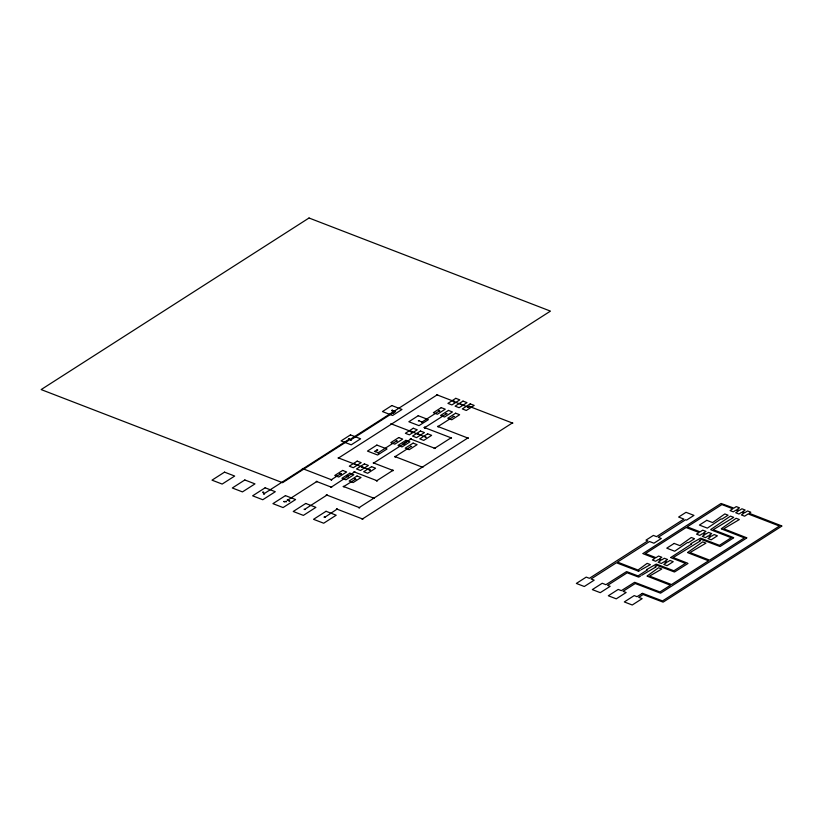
<?xml version="1.0" encoding="UTF-8"?>
<svg xmlns="http://www.w3.org/2000/svg" width="823" height="823" viewBox="0 0 823 823"><rect width="100%" height="100%" fill="white"/><g stroke="black" fill="none" stroke-linecap="round" stroke-linejoin="round"><path stroke-width="1.23" d="M687.637 552.47L702.698 541.884L705.949 543.139L690.013 552.583L709.632 560.144L744.404 537.872L721.432 528.922M721.329 528.705L736.122 518.284L739.373 519.539L723.705 528.808L746.677 537.758M288.153 500.394L287.052 500.158L287.957 499.993M304.026 509.231L305.055 509.612M375.535 451.652L374.424 451.416L375.339 451.261M395.554 411.737L394.721 411.798M373.251 498.069L374.259 498.028M404.391 443.875L403.208 443.546L404.309 443.453M403.373 443.525L404.216 443.412M410.656 431.478L411.757 431.787M425.234 427.374L424.112 427.631L425.47 427.682M453.267 401.511L454.173 401.429M421.726 467.032L422.621 466.939M647.166 575.966L658.544 567.757L661.795 569.012L649.553 576.09L671.506 584.556L708.572 560.813L687.74 552.686M262.63 492.144L263.802 492.257M393.456 412.014L392.314 411.901M392.777 412.848L393.95 412.879M289.922 500.97L289.058 501.063M348.551 439.184L349.672 439.389M354.723 464.223L355.824 464.532L354.847 464.172M354.98 472.165L354.116 472.196M393.497 410.975L392.653 411.006M361.853 467.073L363.025 467.238M363.005 467.33L361.853 467.186M374.023 462.814L373.128 462.989L374.218 463.205M436.509 394.773L437.682 394.927M410.266 438.947L411.438 439.091M426.273 437.239L425.419 437.311M461.621 404.535L460.458 404.36L461.641 404.443M350.331 439.667L351.226 439.688M348.294 476.342L347.008 476.26L348.088 476.579M424.884 427.281L424.236 427.435L424.977 427.291M361.986 518.747L362.892 519.19L362.182 519.148M512.832 423.176L511.988 423.197M317.359 481.578L316.454 481.743M338.881 457.794L337.975 457.969L339.076 458.185M324.869 516.937L323.964 517.111L325.064 517.328M394.587 456.508L395.462 456.467M469.984 406.48L469.069 406.644M330.846 479.521L331.782 479.953L331.062 479.922M343.17 486.403L344.024 486.362M369.126 469.768L369.99 470.221L369.373 470.19M421.52 421.818L422.611 422.127L421.715 422.209M263.453 493.563L264.543 493.882L263.422 493.831M348.335 476.733L347.615 476.723M411.685 446.591L410.646 446.22M454.635 401.645L437.095 394.896L338.572 457.989L369.743 469.892M437.497 426.345L438.33 426.335M393.363 470.622L392.653 470.633M377.757 452.516L378.724 452.938L377.994 452.928M397.272 441.056L396.254 440.665M451.56 438.011L450.778 438.031M377.232 450.047L375.021 451.457L378.261 452.712L396.768 440.861M340.701 473.729L331.36 479.716L302.977 468.771M439.307 410.944L422.024 422.014L418.609 420.697M446.508 413.712L424.709 427.651L451.045 437.815L434.719 448.278L410.842 439.06L403.959 443.638M405.955 442.363L373.714 463.01L392.89 470.406L376.883 480.653L354.435 472.001L331.278 487.144L316.762 481.548L287.649 500.199L289.336 500.847M453.699 416.489L438.011 426.54L467.783 438.021L359.209 507.554L326.906 495.096L304.561 509.427M411.15 446.416L395.143 456.662L422.312 467.145M687.863 563.56L674.654 571.903A1.543 0.7 7.4 0 1 674.191 571.903L656.857 565.288L655.087 566.419L656.147 566.831L641.745 575.277M641.21 569.722L650.396 564.619L647.135 563.364L638.02 570.03L617.445 562.088L649.553 541.524L653.925 543.211L661.322 538.479L658.225 537.285L685.61 519.745L686.567 520.115L693.964 515.383L686.022 512.317L678.625 517.05L683.903 519.087L656.528 536.627L653.38 535.413L645.983 540.145L647.845 540.865L589.381 578.312L586.233 577.098L576.347 583.435L584.289 586.501L594.175 580.164L591.089 578.97L616.396 562.767L638.36 571.152M640.664 575.956L638.885 577.016A1.728 0.782 7.4 0 1 638.401 577.026L627.188 572.798L607.6 585.348L610.162 586.336L600.265 592.663L592.323 589.607L602.22 583.27L605.893 584.69L626.426 571.676A1.924 0.874 7.4 0 1 626.838 571.676L638.041 575.905L647.475 569.866L646.683 569.557L656.096 564.167A1.564 0.71 7.4 0 1 656.507 564.156L673.893 570.781L685.456 563.364L670.92 557.685M640.181 570.37L638.885 571.131A1.584 0.72 7.4 0 1 638.36 571.152M394.484 411.387L395.359 411.407M453.607 401.264L454.461 401.274M438.803 410.739L439.904 410.975M454.337 401.83L453.545 401.83M376.728 449.852L377.829 450.078M340.187 473.534L341.288 473.76M341.01 474.048L339.93 473.811M445.994 413.516L447.095 413.743M405.451 442.167L406.552 442.393M453.195 416.294L454.296 416.52M438.525 426.736L437.682 426.726M369.239 469.696L370.34 469.923M344.199 486.774L343.345 486.743M395.626 456.878L394.783 456.847M392.386 470.211L393.291 470.242M450.541 437.62L451.416 437.641M467.269 437.826L468.133 437.836M511.793 422.796L512.636 422.806M670.807 557.469L691.629 543.993L690.836 543.684L700.414 538.252A1.348 0.607 7.4 0 1 700.898 538.252L719.456 545.32L731.287 537.738L711 529.837A1.595 0.72 7.4 0 1 710.866 529.456L710.856 529.456A1.286 0.576 7.4 0 1 711.195 529.22L730.474 516.114L733.725 517.369L713.253 529.703L733.571 537.625M316.269 481.342L317.081 481.342M468.277 438.217L467.464 438.217M642.269 593.424L637.023 596.685L634.204 595.595L624.307 601.932L632.249 604.998L642.146 598.66L638.73 597.344L643.133 594.525L662.865 602.055A1.924 0.874 7.4 0 0 663.276 602.045L781.829 526.113M353.952 471.785L354.744 471.795M468.915 406.223L469.717 406.253M436.632 394.67L437.311 394.659M348.685 438.978L349.353 438.978M351.287 440.089L350.608 440.089M468.513 407.447L467.67 407.046L468.647 407.015M410.399 438.834L411.078 438.834M425.131 427.888L424.483 427.723M410.914 431.303L411.582 431.334M392.406 410.276C391.676 409.864 393.538 411.14 391.871 410.698M403.476 443.741L404.134 443.916M284.12 501.32L283.678 501.588L284.398 501.876M392.015 410.235L392.797 410.512M354.867 479.007L355.68 479.315M424.956 427.929L424.534 427.898M286.054 501.865L286.486 501.577L285.776 501.31M355.371 479.284L343.716 486.568L373.837 498.182M284.264 501.598L285.91 501.588M355.227 478.996L355.968 479.325M355.176 479.562L354.497 479.274M410.965 431.808L411.644 431.838L410.996 431.746M302.689 468.976L303.348 468.596M373.549 498.388L374.424 498.296L373.261 498.193M422.076 467.371L422.899 467.248L421.715 467.104M330.99 487.35L331.648 487.401L330.692 487.134M324.632 517.482L325.25 517.091M391.306 424.215L391.943 423.824M358.962 507.77L359.682 507.77L358.643 507.585M434.451 448.484L435.305 448.391L434.153 448.298M418.928 420.491L418.3 420.892M376.574 480.858L377.469 480.776L376.296 480.642M453.854 401.624L468.246 407.179L469.388 406.439L512.307 422.991L362.49 518.943L337.049 509.139L324.869 517.255M391.614 424.02L425.697 437.095M687.699 563.22L673.193 557.552L700.291 540.958L699.334 540.598L701.247 539.374L719.796 546.441A1.584 0.72 7.4 0 0 720.218 546.441L733.663 537.82M643.144 553.714L654.964 558.354L652.372 560.01L655.622 561.265L658.215 559.599L660.725 560.566L658.122 562.232L661.373 563.488L663.976 561.821L666.373 562.747L663.78 564.413L667.021 565.668L673.235 561.687L669.984 560.432L667.422 562.078L665.025 561.152L667.587 559.506L664.336 558.251L661.774 559.897L659.274 558.93L661.836 557.284L658.575 556.029L656.013 557.675L645.417 553.581L686.104 527.522L699.046 532.522L696.515 534.137L699.766 535.392L702.369 533.726L704.869 534.693L702.276 536.359L705.527 537.614L708.119 535.948L710.516 536.874L707.924 538.54L711.175 539.795L717.389 535.814L714.138 534.559L711.566 536.205L709.169 535.279L711.741 533.633L708.49 532.378L705.928 534.024L703.418 533.057L705.98 531.411L702.729 530.156L700.106 531.843L687.154 526.854L721.925 504.581L732.851 508.789L730.052 510.579L733.303 511.834L735.896 510.178L738.303 511.104L735.7 512.76L738.961 514.015L741.554 512.348L743.951 513.274L741.358 514.941L744.599 516.196L748.117 513.943L779.463 526.031L662.515 600.924L642.794 593.404A1.471 0.669 7.4 0 0 642.259 593.414M647.269 576.203L670.457 585.235L659.933 591.963L634.883 582.386A1.759 0.792 7.4 0 0 634.461 582.386L621.355 590.647L618.207 589.433L608.32 595.77L616.262 598.835L626.159 592.498L623.062 591.305L635.222 583.517L660.283 593.095A1.461 0.658 7.4 0 0 660.694 593.095L746.78 537.954M781.737 525.918L749.177 513.264L750.813 512.215L747.562 510.96L745 512.606L742.603 511.68L745.165 510.034L741.914 508.779L739.352 510.425L736.955 509.499L739.517 507.853L736.266 506.598L733.9 508.12L721.071 503.47L643.03 553.498M393.353 412.837L392.211 410.512L394.989 411.582L350.845 439.863L349.137 439.204L263.957 493.769L263.216 492.257M302.401 468.637L303.214 468.544L302.473 468.575M391.038 423.886L391.707 423.752L391.079 423.845M326.34 494.952L327.143 494.87L326.35 494.942M336.484 508.995L337.183 508.881L336.556 508.933M417.93 434.184L419.082 434.441L417.95 434.163M309.026 218.002L41.15 389.577L282.567 482.69L550.453 311.115L309.026 218.002M224.535 472.135L212.005 480.159L222.159 484.068L234.689 476.054L224.535 472.135M244.832 479.963L232.312 487.988L242.466 491.897L254.986 483.883L244.832 479.963M391.83 405.544L382.448 411.562L392.592 415.481L401.984 409.463L391.83 405.544M265.14 487.792L252.62 495.816L262.774 499.736L275.294 491.712L265.14 487.792M350.464 434.894L341.072 440.912L351.226 444.832L360.618 438.813L350.464 434.894M285.447 495.631L272.927 503.645L283.071 507.565L295.601 499.54L285.447 495.631M418.228 415.728L408.836 421.746L418.989 425.656L428.382 419.648L418.228 415.728M376.862 445.078L367.469 451.097L377.613 455.006L387.005 448.998L376.862 445.078M342.646 470.437L334.755 475.488L338.747 477.031L346.637 471.98L342.646 470.437M357.182 461.117L349.302 466.168L353.293 467.711L361.184 462.66L357.182 461.117M441.262 407.642L433.371 412.693L437.363 414.236L445.253 409.185L441.262 407.642M455.798 398.332L447.918 403.383L451.909 404.926L459.8 399.865L455.798 398.332M398.713 437.569L390.822 442.62L394.824 444.163L402.704 439.112L398.713 437.569M413.259 428.248L405.369 433.299L409.36 434.842L417.251 429.791L413.259 428.248M349.837 473.204L341.946 478.266L345.948 479.799L353.839 474.748L349.837 473.204M364.383 463.894L356.493 468.945L360.495 470.489L368.375 465.437L364.383 463.894M448.453 410.42L440.562 415.471L444.564 417.014L452.444 411.963L448.453 410.42M462.999 401.099L455.109 406.151L459.1 407.694L466.991 402.642L462.999 401.099M305.745 503.46L293.225 511.474L303.378 515.393L315.898 507.369L305.745 503.46M405.904 440.336L398.013 445.397L402.015 446.93L409.905 441.879L405.904 440.336M420.45 431.026L412.56 436.077L416.561 437.62L424.442 432.569L420.45 431.026M357.028 475.982L349.147 481.033L353.139 482.576L361.03 477.525L357.028 475.982M371.574 466.672L363.684 471.723L367.686 473.266L375.576 468.215L371.574 466.672M455.644 413.197L447.763 418.249L451.755 419.781L459.646 414.73L455.644 413.197M470.19 403.877L462.3 408.928L466.302 410.471L474.192 405.42L470.19 403.877M413.105 443.113L405.214 448.165L409.206 449.708L417.096 444.657L413.105 443.113M427.641 433.803L419.751 438.854L423.752 440.398L431.643 435.346L427.641 433.803M326.052 511.289L313.532 519.313L323.686 523.222L336.206 515.208L326.052 511.289M706.803 520.331L699.416 525.074L707.348 528.129L721.123 518.871L721.864 519.159L728.077 515.188L724.826 513.933L712.615 522.574L706.803 520.331M674.16 543.427L666.764 548.159L674.706 551.225L687.586 542.429L688.337 542.717L694.54 538.736L691.289 537.491L679.87 545.628L674.16 543.427"/></g></svg>
